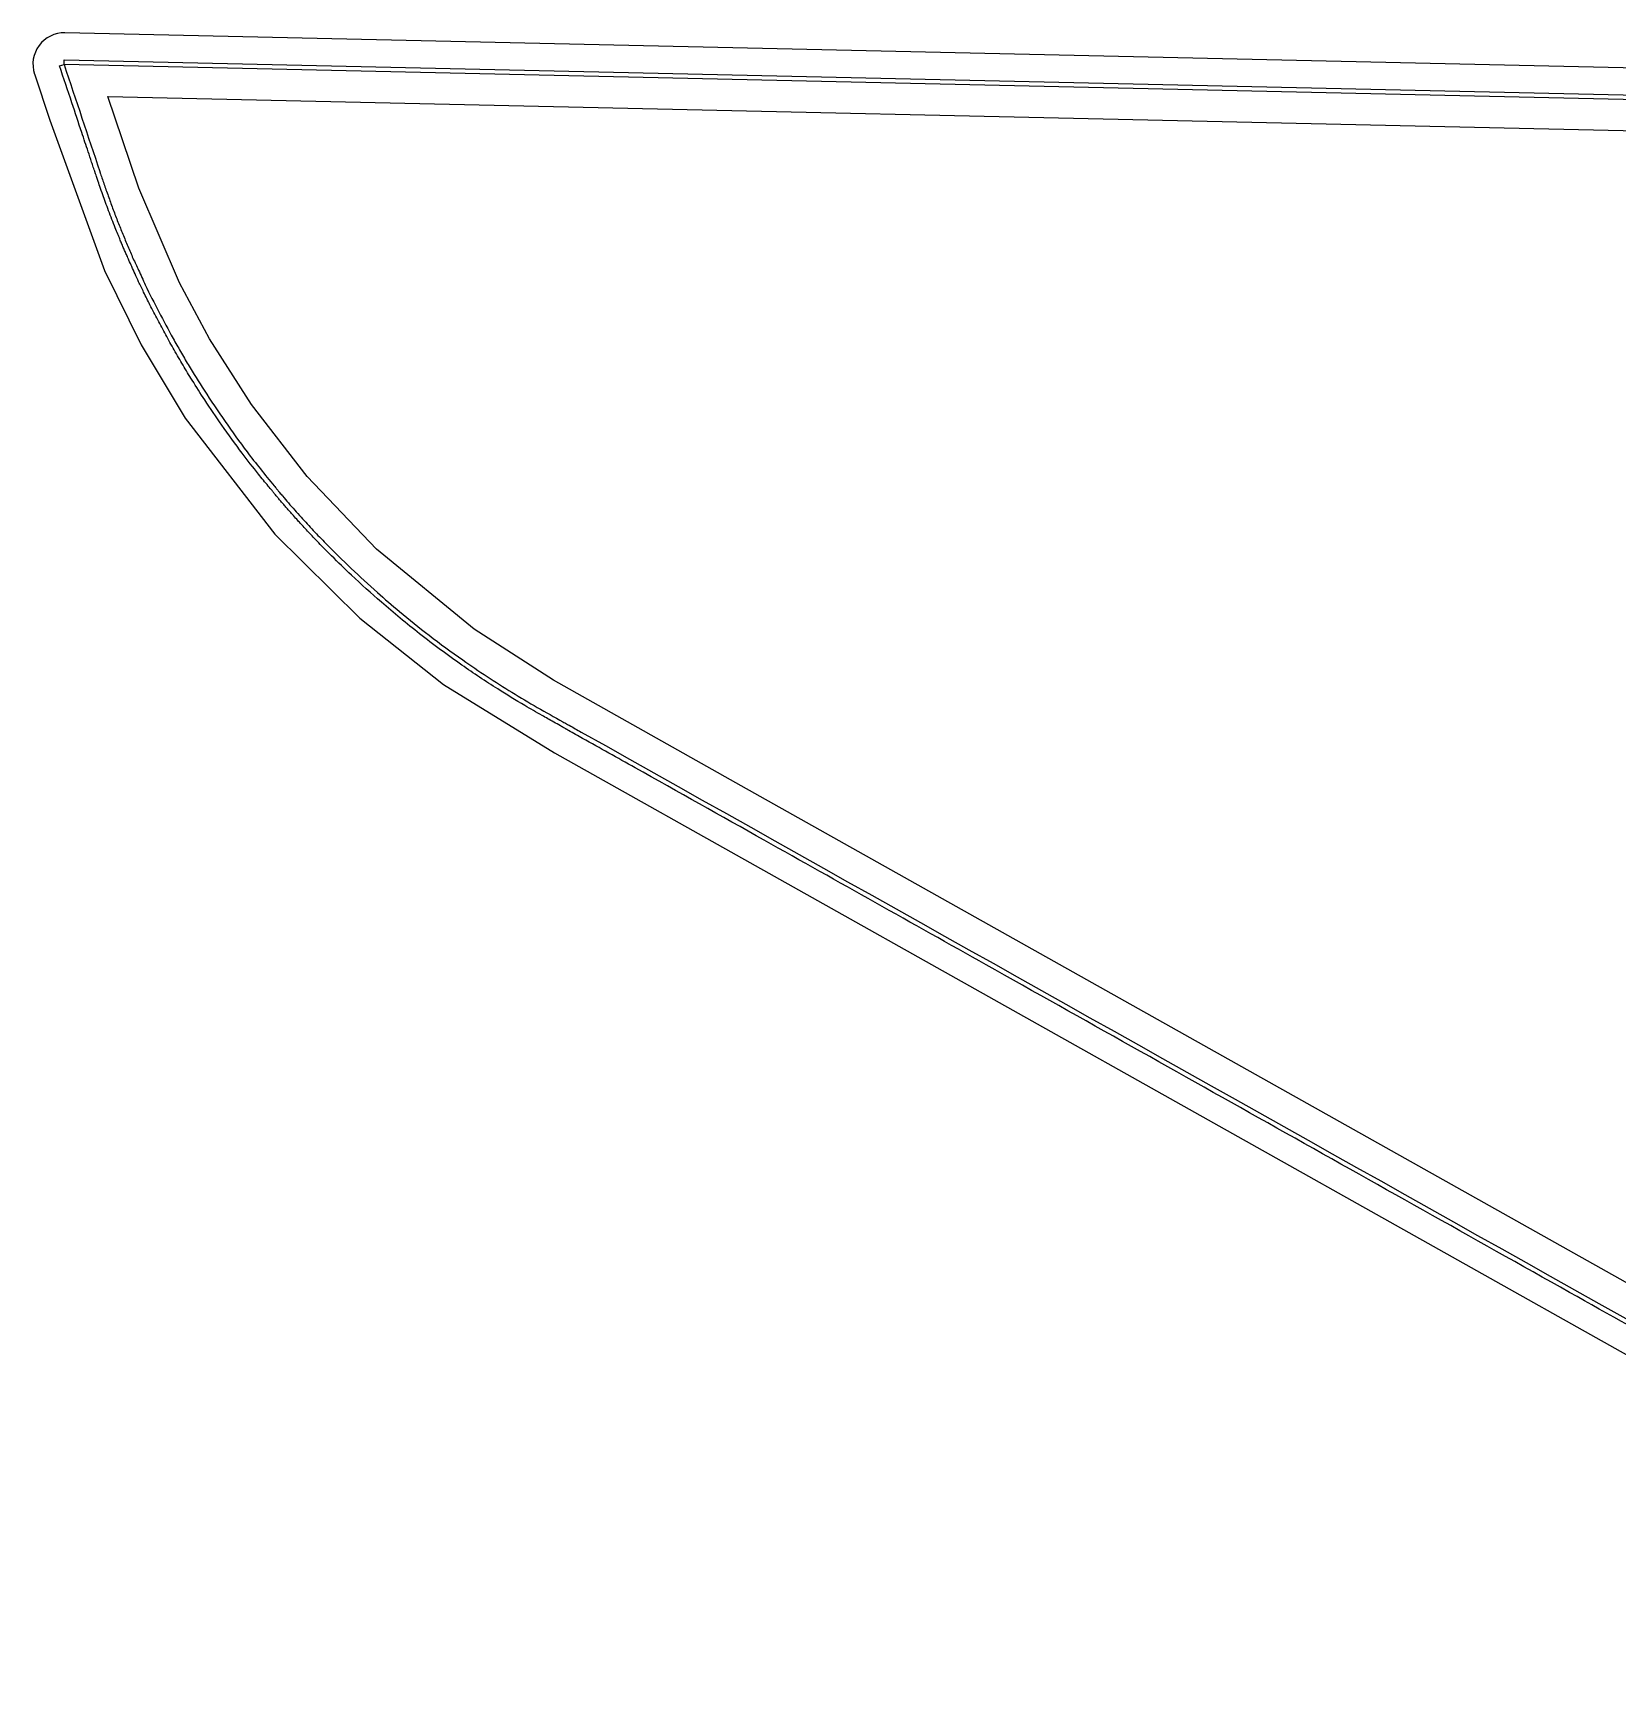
# Model space of a CAD drawing. Header units: millimetres. Extents: x 404 to 2430, y 164 to 1322.
# Drawn here: x 404 to 1417, y 271 to 1322 of the extents above; entities that cross this region are included whole.
import ezdxf

# ---------------------------------------------------------------- set-up
doc = ezdxf.new("R2010")
doc.units = ezdxf.units.MM
doc.linetypes.add('K5LT_BASIC', pattern=[0])
doc.layers.add('Engraving', color=7, linetype='Continuous')

msp = doc.modelspace()

# ---------------------------------------------------------------- linework, layer by layer
at = {"color": 150, "linetype": 'K5LT_BASIC', "lineweight": 25, "true_color": 0x0080ff}
for p, q in [((1839.4, 1290.1), (424.6, 1322)), ((405.2, 1295.7), (415, 1266.1)), ((461.4, 1253.5), (452.1, 1281.3)), ((452.1, 1281.3), (1838.8, 1250.1)), ((415, 1266.1), (450, 1170)), ((472, 1222.7), (461.4, 1253.5)), ((497.9, 1162.1), (472, 1222.7)), ((450, 1170), (473.4, 1122.6)), ((517.1, 1126.4), (497.9, 1162.1)), ((544, 1084.4), (517.1, 1126.4)), ((473.4, 1122.6), (501.6, 1075.6)), ((579.6, 1038.4), (544, 1084.4)), ((501.6, 1075.6), (558.8, 1001.4)), ((623.8, 991.9), (579.6, 1038.4)), ((558.8, 1001.4), (613.1, 947.7)), ((686.2, 940.6), (623.8, 991.9)), ((613.1, 947.7), (666.6, 905.4)), ((737, 908), (686.2, 940.6)), ((666.6, 905.4), (737.6, 861.7)), ((856.9, 840.6), (737, 908)), ((737.6, 861.7), (1655.1, 346.4)), ((1748.4, 339.9), (856.9, 840.6))]:
    msp.add_line(p, q, dxfattribs=at)
msp.add_arc((424.2, 1302), 20, 88.7101, 198.4571, dxfattribs=at)
at = {"layer": 'Engraving', "color": 150, "linetype": 'K5LT_BASIC', "lineweight": 25, "true_color": 0x0080ff}
for p, q in [((424.1, 1301.8), (424.1, 1304.8)), ((424.1, 1304.8), (1837.3, 1273.1)), ((421.2, 1300.8), (424.1, 1301.8)), ((1837.3, 1270.1), (424.1, 1301.8))]:
    msp.add_line(p, q, dxfattribs=at)
for points, knots in [([(1836.1, 271.2), (1828.9, 274.3), (1815.5, 280.1), (1797.6, 288.4), (1783.5, 295.2), (1773.1, 300.4), (1765.7, 304.3), (1759.9, 307.3), (1755.1, 309.8), (1750.8, 312.1), (1747.8, 313.8), (1746.1, 314.7), (1745.4, 315.1), (1744.8, 315.4), (1743.7, 316.1), (1741.6, 317.3), (1737.5, 319.5), (1729.4, 324.1), (1713.4, 333.1), (1681.5, 351), (1621.4, 384.7), (1520.1, 441.6), (1374.6, 523.3), (1199.9, 621.4), (1028.3, 717.8), (891.5, 794.6), (805.5, 842.9), (763.8, 866.3), (749.3, 874.4), (745.9, 876.3), (745.4, 876.6), (745.1, 876.8), (744.5, 877.1), (743.3, 877.8), (740.8, 879.2), (736.1, 881.9), (728.5, 886.1), (716.4, 893.1), (699.2, 903.6), (676.6, 918.7), (651.7, 937.1), (628.3, 956.5), (609.7, 973.3), (596.5, 986.1), (587.7, 995), (582.1, 1000.9), (578.4, 1004.9), (575.8, 1007.7), (573.3, 1010.5), (570.9, 1013.1), (568.5, 1015.8), (566.4, 1018.1), (564.5, 1020.3), (562.8, 1022.4), (561.1, 1024.3), (559.8, 1025.9), (558.9, 1027), (558, 1028.1), (556.6, 1029.8), (553.3, 1033.7), (546.9, 1041.6), (536.9, 1054.5), (525.4, 1070.4), (514.8, 1086), (506.6, 1098.8), (500.1, 1109.5), (494.5, 1119.2), (489.1, 1128.8), (484, 1138.5), (479.3, 1147.5), (475.2, 1155.6), (472, 1162.3), (469.6, 1167.8), (467.5, 1172.3), (465.7, 1176.2), (464.3, 1179.5), (463.1, 1182.2), (461.9, 1184.8), (460.8, 1187.5), (459.7, 1190.3), (458.4, 1193.6), (456.7, 1197.7), (454.6, 1202.7), (452.6, 1208.2), (450.7, 1213.4), (448.8, 1218.6), (447.1, 1223.4), (445.7, 1227.6), (444.8, 1230.3), (444.3, 1231.7), (444.1, 1232.2), (444, 1232.6), (443.9, 1233), (443.7, 1233.6), (443.3, 1234.7), (442.6, 1236.6), (441.4, 1240.5), (438.9, 1247.9), (434.7, 1260.5), (428.6, 1278.8), (423.8, 1293), (421.2, 1300.8)], [0, 0, 0, 0, 0.811876, 1.504466, 2.035779, 2.431174, 2.710495, 2.89715, 3.101331, 3.277245, 3.400625, 3.454665, 3.467997, 3.489136, 3.527825, 3.600351, 3.739265, 4.013015, 4.557339, 5.642735, 7.808115, 11.697941, 17.682851, 25.098547, 32.457093, 38.076361, 41.34858, 42.675901, 43.03204, 43.071034, 43.080177, 43.090111, 43.109137, 43.149087, 43.235051, 43.410066, 43.70559, 44.143143, 44.839081, 45.78647, 46.944329, 48.032631, 48.919827, 49.528655, 49.931692, 50.208607, 50.365577, 50.49622, 50.603591, 50.748993, 50.868173, 50.972807, 51.068705, 51.164471, 51.254523, 51.325643, 51.375532, 51.412507, 51.470676, 51.598241, 51.937615, 52.52103, 53.285143, 53.953457, 54.469618, 54.854008, 55.239989, 55.625424, 55.994888, 56.367031, 56.676552, 56.932077, 57.121761, 57.297564, 57.449895, 57.565193, 57.660641, 57.758616, 57.85578, 57.958812, 58.073377, 58.225133, 58.424976, 58.626084, 58.822268, 58.999083, 59.194731, 59.352846, 59.454276, 59.489305, 59.503548, 59.512789, 59.526371, 59.547778, 59.582344, 59.642142, 59.760271, 60.00204, 60.450263, 61.140286, 62, 62, 62, 62]), ([(424.1, 1301.8), (431.7, 1279), (439.4, 1255.9), (447.1, 1232.8), (447.2, 1232.4), (448.1, 1229.7), (449.9, 1224.4), (452.7, 1216.7), (455.5, 1208.9), (458.5, 1201), (461.7, 1193.3), (464.3, 1186.8), (466.5, 1181.7), (468.7, 1176.6), (472, 1169.7), (477.2, 1158.1), (484.7, 1143.5), (492.2, 1129.3), (498.6, 1118.2), (505, 1107), (518.7, 1085.3), (536.7, 1059.2), (553, 1038.8), (559.6, 1030.9), (560.3, 1030), (560.9, 1029.2), (562.1, 1027.8), (564.4, 1025.1), (567.6, 1021.4), (571.5, 1016.8), (576.9, 1011), (583.4, 1003.8), (599.3, 987.3), (617.6, 969.9), (639.9, 950.7), (658, 936.1), (681.8, 918.7), (705, 903.4), (726.6, 890.6), (738.3, 884.1), (745, 880.3), (746.3, 879.6), (746.9, 879.3), (749.5, 877.8), (1082.6, 690.7), (1416.1, 503.5), (1747.1, 317.6), (1747.7, 317.2), (1751.5, 315.1), (1759, 311.2), (1773.9, 303.3), (1789.1, 295.9), (1804.3, 288.5), (1819, 281.8), (1830.1, 277), (1837.3, 273.9)], [0, 0, 0, 0, 2.414935, 2.434339, 2.441278, 2.462075, 2.720063, 2.999775, 3.279487, 3.559198, 3.83891, 4.118622, 4.258478, 4.398334, 4.678045, 5.026242, 5.671213, 6.316184, 6.63867, 6.961155, 7.606127, 9.208844, 10.14195, 10.224491, 10.239539, 10.262113, 10.322308, 10.420124, 10.615758, 10.818917, 11.022075, 11.40958, 11.797086, 13.317011, 13.939015, 14.752555, 15.642926, 16.901652, 17.531014, 18.160377, 18.243944, 18.300804, 18.307597, 18.31534, 18.607672, 56.605991, 56.667285, 56.673291, 56.680764, 57.10335, 57.525937, 58.37111, 58.793697, 59.216284, 60, 60, 60, 60])]:
    msp.add_open_spline(points, degree=3, knots=knots, dxfattribs=at)

doc.saveas('drawing.dxf')
